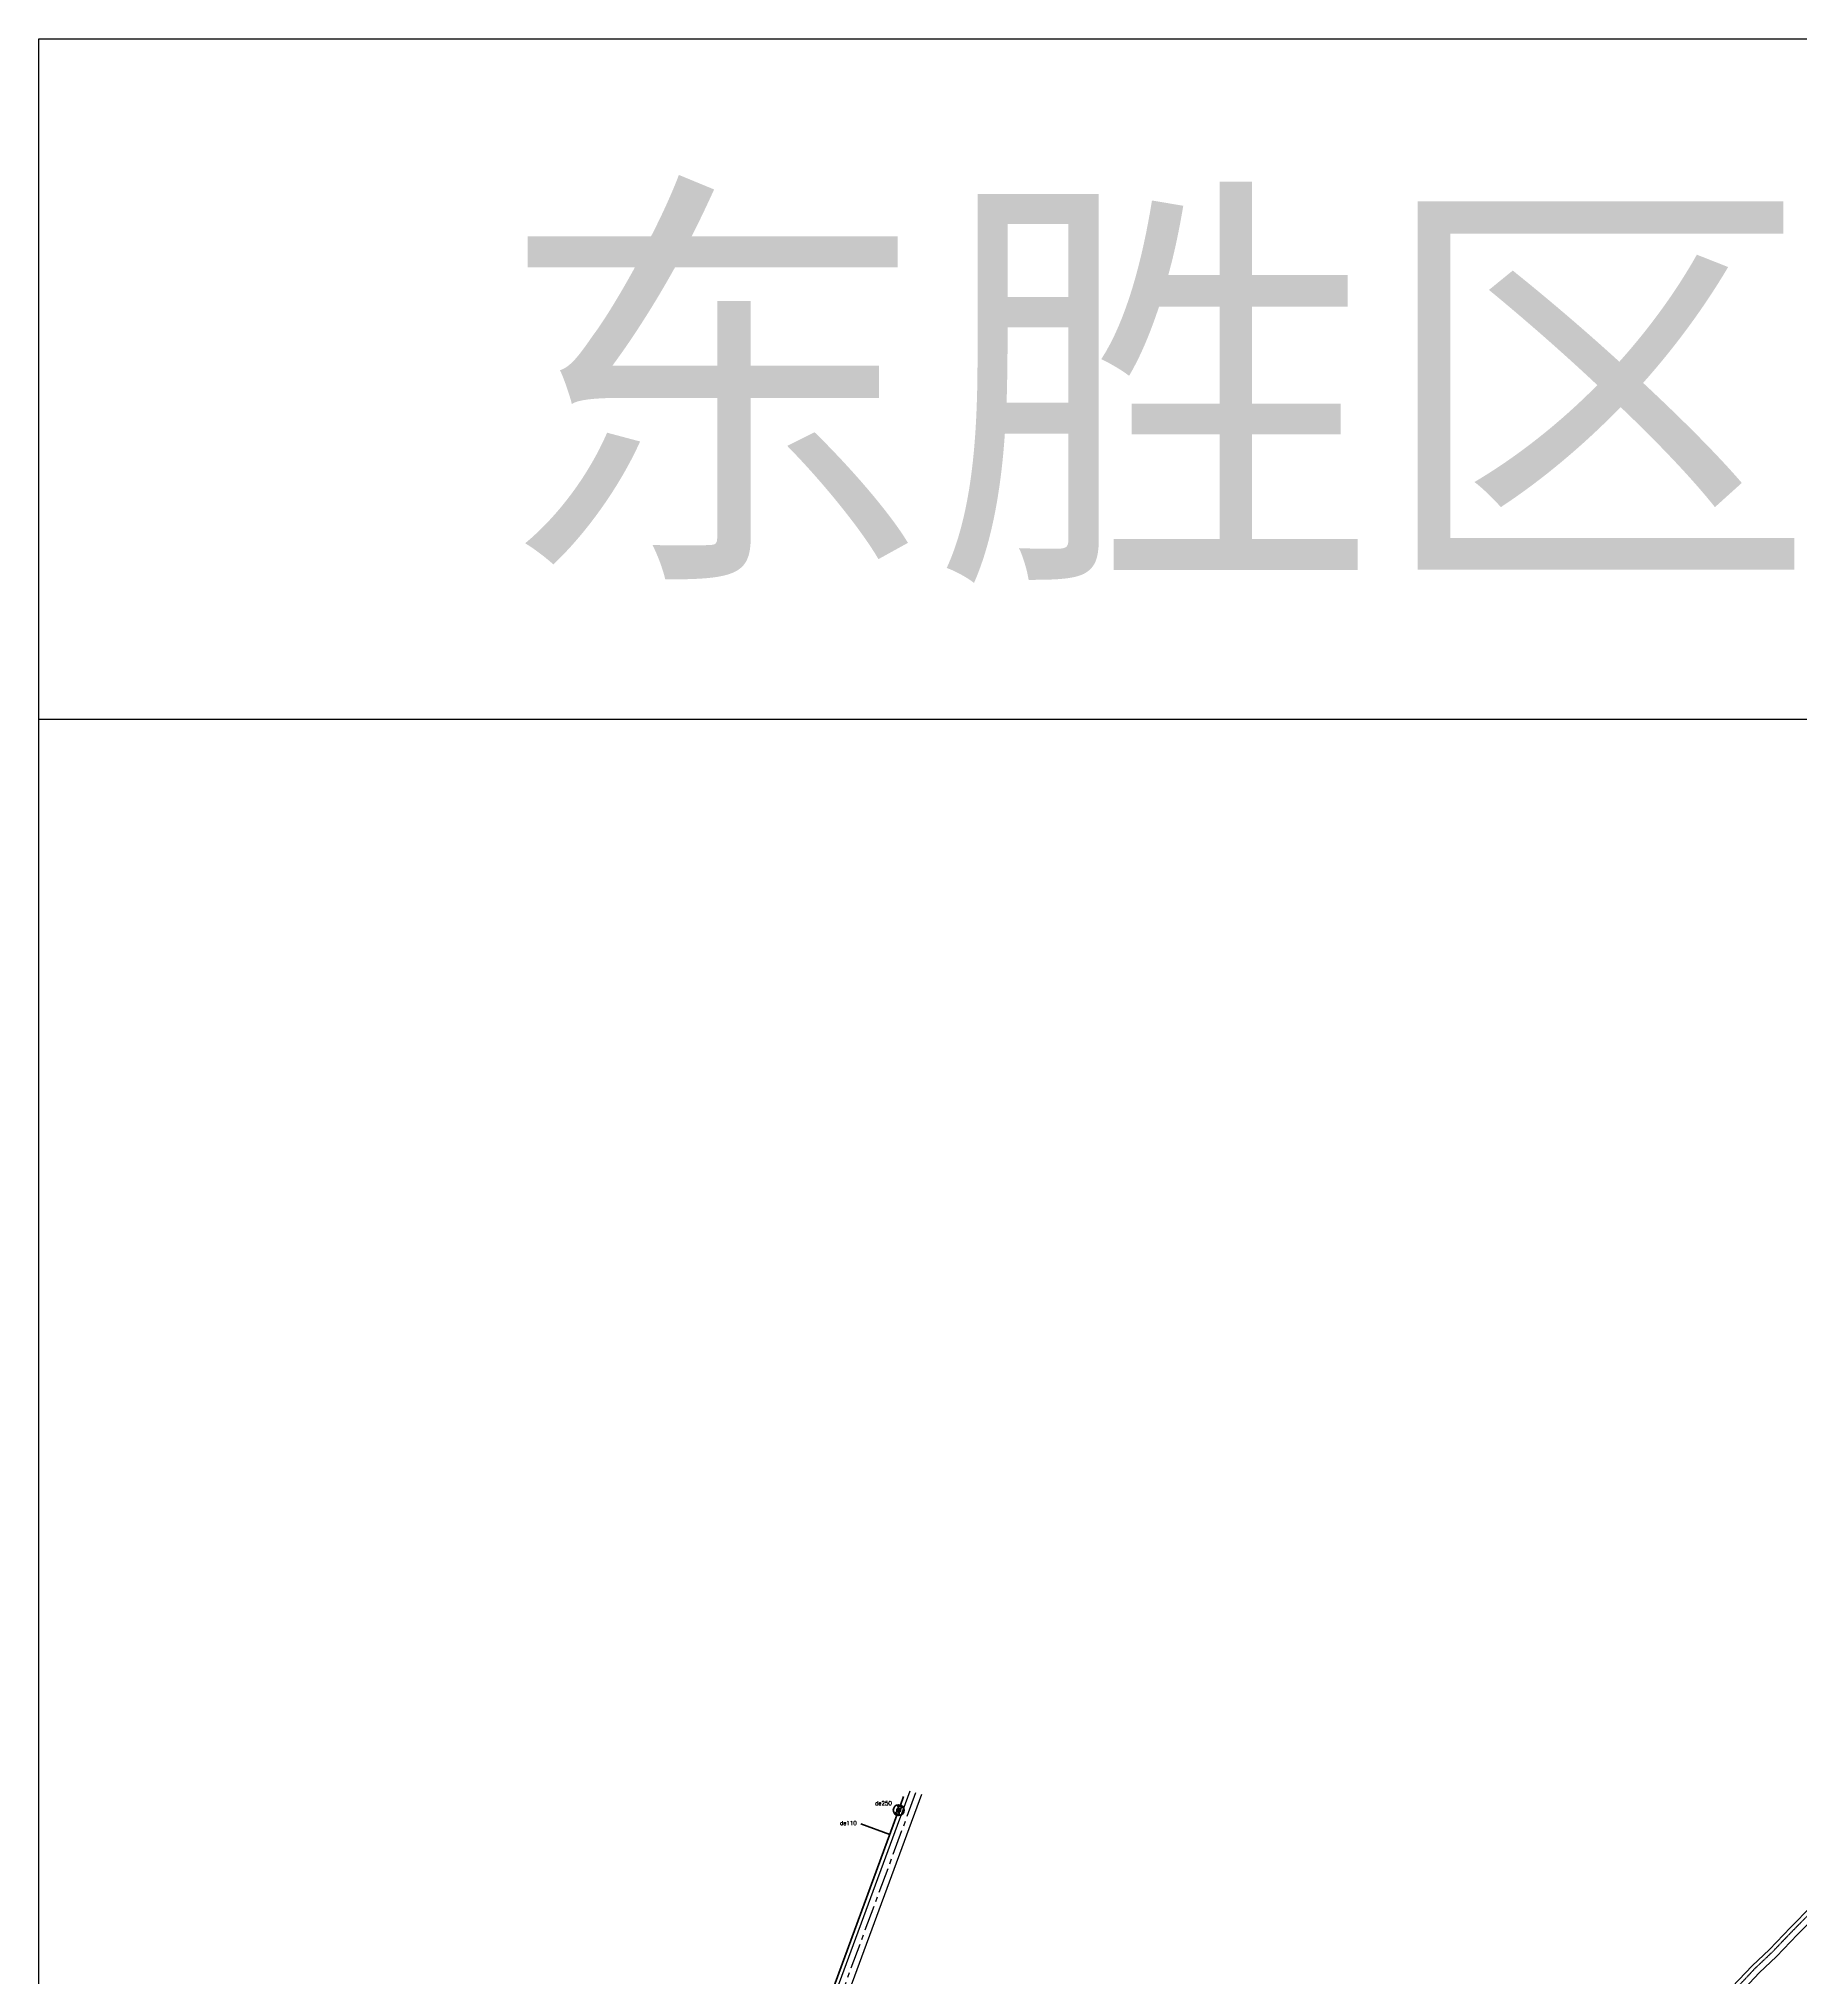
# Model space of a CAD drawing. Header units: millimetres. Extents: x 429861 to 37403537, y 4398138 to 8816131.
# Drawn here: x 429861 to 434225, y 4408503 to 4413303 of the extents above; entities that cross this region are included whole.
import ezdxf
from ezdxf.enums import TextEntityAlignment as Align

# ---------------------------------------------------------------- set-up
doc = ezdxf.new("R2010")
doc.units = ezdxf.units.MM
doc.linetypes.add('CENTER', pattern=[2, 1.25, -0.25, 0.25, -0.25])
doc.layers.add('中心线', color=55, linetype='CENTER')
doc.layers.add('路网', color=253, linetype='Continuous')
for name, color, linetype, lineweight in [('燃气标注(管)', 111, 'Continuous', 30), ('燃气标注(阀)', 2, 'Continuous', 30), ('燃气管(PE)', 5, 'Continuous', 100), ('燃气阀门(PE)', 6, 'Continuous', 50)]:
    doc.layers.add(name, color=color, linetype=linetype, lineweight=lineweight)
doc.styles.add('HZ', font='rs.shx', dxfattribs={"width": 0.8, "bigfont": 'hztxt.shx'})
doc.styles.add('宋体', font='', dxfattribs={"height": 20})
doc.styles.get('宋体').set_extended_font_data('SimSun')

# ---------------------------------------------------------------- blocks, each defined once
blk = doc.blocks.new('阀门PE')
at = {"layer": '燃气阀门(PE)'}
for p, q in [((-4.9, -2.8), (-4.9, 2.8)), ((-4.9, -2.8), (4.9, 2.8)), ((-4.9, 2.8), (4.9, -2.8)), ((4.9, 2.8), (4.9, -2.8))]:
    blk.add_line(p, q, dxfattribs=at)
for radius in [6.74, 2.47]:
    blk.add_circle((0, 0), radius, dxfattribs=at)

msp = doc.modelspace()

# ---------------------------------------------------------------- linework, layer by layer
at = {"layer": '中心线'}
for p, q in [((429861.3, 4413303.4), (449356.1, 4413303.4)), ((429861.3, 4399002.6), (429861.3, 4413303.4)), ((429861.3, 4411618.6), (449356.1, 4411618.6)), ((434259.6, 4408671.8), (434207.4, 4408619)), ((434207.4, 4408619), (434155.2, 4408564.6)), ((434155.2, 4408564.6), (434112.3, 4408524)), ((434112.3, 4408524), (434063.5, 4408472.1))]:
    msp.add_line(p, q, dxfattribs=at)
at = {"layer": '中心线', "ltscale": 50}
msp.add_line((432033.5, 4408959.1), (431247.9, 4406829.5), dxfattribs=at)
at = {"layer": '燃气管(PE)'}
for p, q in [((431996.3, 4408929.1), (432003.9, 4408950)), ((431201.4, 4406770), (431986.9, 4408903.8)), ((431897.8, 4408882.6), (431969.4, 4408856.3))]:
    msp.add_line(p, q, dxfattribs=at)
at = {"layer": '路网', "ltscale": 50, "flags": 128}
for points in [[(432019.1, 4408963.2), (431233.9, 4406834.7), (431226.4, 4406814.5, 0.02093), (431209.1, 4406760.7, 0.02093)], [(432048, 4408955.1), (431262, 4406824.3), (431254.6, 4406804.1, 0.021438), (431237.7, 4406751.5, 0.021438)]]:
    msp.add_lwpolyline(points, format="xyb", dxfattribs=at)
at = {"layer": '路网', "ltscale": 0.2, "flags": 128}
for points in [[(434252.8, 4408678.4), (434200.6, 4408625.7), (434148.5, 4408571.3), (434105.6, 4408530.7), (434056.6, 4408478.6)], [(434270.4, 4408661.3), (434218.1, 4408608.6), (434165.8, 4408554), (434122.9, 4408513.4), (434074.3, 4408461.7)]]:
    msp.add_lwpolyline(points, dxfattribs=at)

# ---------------------------------------------------------------- block references
at = {"layer": '燃气阀门(PE)', "xscale": 2, "yscale": 2, "zscale": 2, "rotation": 69.78994240900623}
msp.add_blockref('阀门PE', (431991.6, 4408916.5), dxfattribs=at)

# ---------------------------------------------------------------- texts
at = {"ltscale": 50, "style": '宋体'}
msp.add_text('东胜区天然气管网覆盖区域图', height=800, dxfattribs=at).set_placement((438081.6, 4412461), align=Align.MIDDLE)
at = {"layer": '燃气标注(管)', "style": 'HZ'}
msp.add_text('de110', height=10, dxfattribs=at).set_placement((431846.1, 4408879.6))
at = {"layer": '燃气标注(阀)', "style": 'HZ'}
msp.add_text('de250', height=10, dxfattribs=at).set_placement((431933.1, 4408928.7))

doc.saveas('drawing.dxf')
